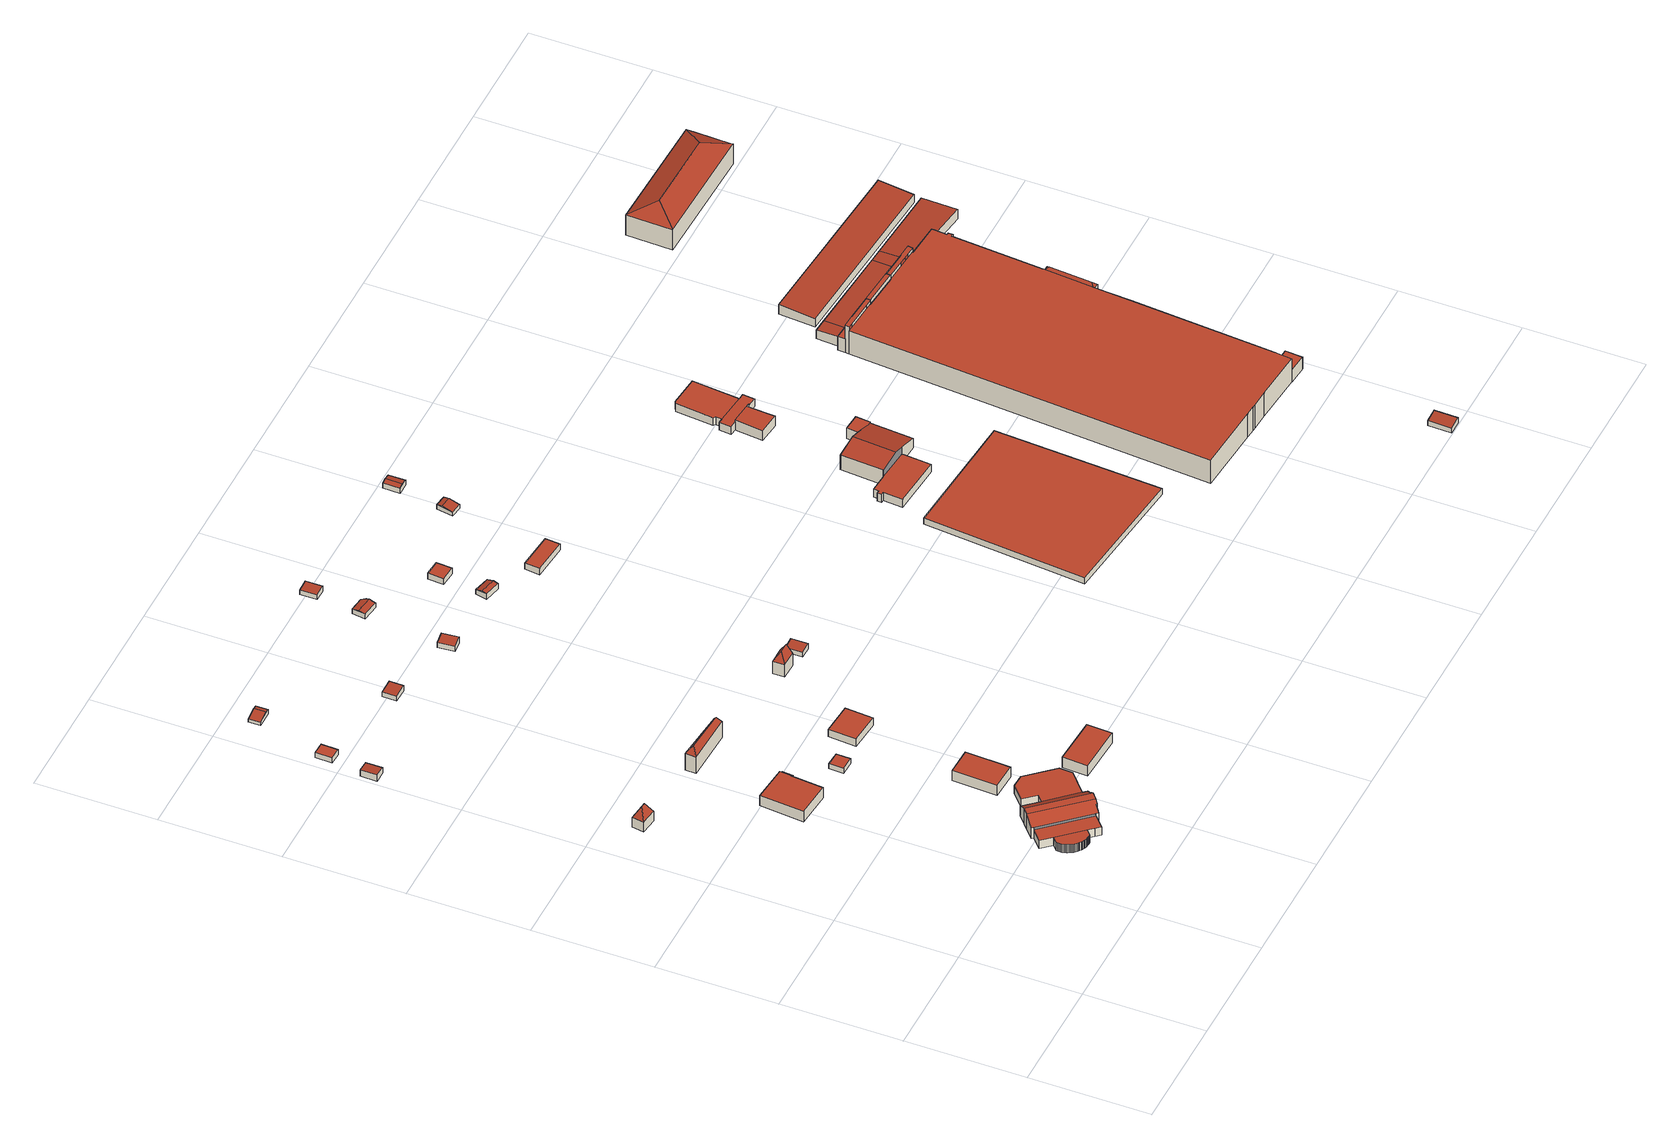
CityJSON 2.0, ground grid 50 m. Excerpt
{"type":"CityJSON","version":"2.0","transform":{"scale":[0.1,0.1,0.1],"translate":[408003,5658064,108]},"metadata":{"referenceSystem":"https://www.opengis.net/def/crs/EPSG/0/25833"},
"CityObjects":{
"building1":{"type":"Building","attributes":{"Dachtyp_tdc":"tdcFreeFormRoof","Gemeindeschluessel":14612000,"Dachneigung":61.82,"QualitaetDacherkennung":5,"Geometrietyp2DReferenz":"3000","measuredHeight":9.49,"function":"31001_9998","roofType":"5000"},"geometry":[{"type":"Solid","lod":"2","boundaries":[[[[0,1,2,3]],[[1,4,5,2]],[[4,6,7,5]],[[6,0,3,7]],[[8,6,4]],[[9,8,4,1]],[[9,1,0]],[[8,9,0,6]],[[3,2,5,7]]]],"semantics":{"surfaces":[{"type":"WallSurface"},{"type":"RoofSurface"},{"type":"GroundSurface"}],"values":[[0,0,0,0,1,1,1,1,2]]}}]},
"building2":{"type":"Building","attributes":{"Dachtyp_tdc":"tdcPolyFlatRoof","Gemeindeschluessel":14612000,"Dachneigung":5.31,"QualitaetDacherkennung":68,"Geometrietyp2DReferenz":"3000","measuredHeight":3.08,"function":"31001_9998","roofType":"2100"},"geometry":[{"type":"Solid","lod":"2","boundaries":[[[[10,11,12,13]],[[11,14,15,12]],[[14,16,17,15]],[[16,10,13,17]],[[16,14,11,10]],[[13,12,15,17]]]],"semantics":{"surfaces":[{"type":"WallSurface"},{"type":"RoofSurface"},{"type":"GroundSurface"}],"values":[[0,0,0,0,1,2]]}}]},
"building3":{"type":"Building","attributes":{"Gemeindeschluessel":14612000,"Geometrietyp2DReferenz":"3000","function":"31001_2000","roofType":"9999"},"children":["building3-1","building3-2"]},
"building3-1":{"type":"BuildingPart","attributes":{"Dachtyp_tdc":"tdcPolyFlatRoof","Dachneigung":2.61,"QualitaetDacherkennung":76,"Geometrietyp2DReferenz":"3000","measuredHeight":3.32,"roofType":"2100"},"parents":["building3"],"geometry":[{"type":"MultiSurface","lod":"2","boundaries":[[[18,19,20,21]],[[19,22,23,20]],[[22,24,25,23]],[[24,22,19,18]],[[21,20,23,25]]],"semantics":{"surfaces":[{"type":"WallSurface"},{"type":"RoofSurface"},{"type":"GroundSurface"}],"values":[0,0,0,1,2]}}]},
"building3-2":{"type":"BuildingPart","attributes":{"Dachtyp_tdc":"tdcPolyFlatRoof","Dachneigung":0,"QualitaetDacherkennung":94,"Geometrietyp2DReferenz":"3000","measuredHeight":5.05,"roofType":"1000"},"parents":["building3"],"geometry":[{"type":"MultiSurface","lod":"2","boundaries":[[[26,27,28,29]],[[27,30,18,21,28]],[[31,32,33,25,24]],[[32,26,29,33]],[[32,31,30,27,26]],[[29,28,21,25,33]]],"semantics":{"surfaces":[{"type":"WallSurface"},{"type":"RoofSurface"},{"type":"GroundSurface"}],"values":[0,0,0,0,1,2]}}]},
"building4":{"type":"Building","attributes":{"Gemeindeschluessel":14612000,"Geometrietyp2DReferenz":"3000","function":"31001_2000","roofType":"9999"},"children":["building4-1","building4-2","building4-3","building4-4"]},
"building4-1":{"type":"BuildingPart","attributes":{"Dachtyp_tdc":"tdcPolyFlatRoof","Dachneigung":0,"QualitaetDacherkennung":72,"Geometrietyp2DReferenz":"3000","measuredHeight":4.04,"roofType":"1000"},"parents":["building4"],"geometry":[{"type":"MultiSurface","lod":"2","boundaries":[[[34,35,36,37]],[[35,38,39,36]],[[38,40,41,39]],[[40,42,43,41]],[[42,44,45,43]],[[44,46,47,45]],[[46,48,49,47]],[[48,50,51,49]],[[50,52,53,51]],[[52,54,55,53]],[[54,56,57,55]],[[56,58,59,57]],[[58,60,61,59]],[[60,62,63,61]],[[62,64,65,63]],[[64,66,67,65]],[[66,68,69,67]],[[68,70,71,69]],[[70,72,73,71]],[[72,74,75,73]],[[74,76,77,75]],[[76,78,79,77]],[[78,80,81,79]],[[80,82,83,81]],[[82,84,85,83]],[[84,86,87,85]],[[86,88,89,87]],[[86,84,82,80,78,76,74,72,70,68,66,64,62,60,58,56,54,52,50,48,46,44,42,40,38,35,34,35,88]],[[89,36,37,36,39,41,43,45,47,49,51,53,55,57,59,61,63,65,67,69,71,73,75,77,79,81,83,85,87]]],"semantics":{"surfaces":[{"type":"WallSurface"},{"type":"RoofSurface"},{"type":"GroundSurface"}],"values":[0,0,0,0,0,0,0,0,0,0,0,0,0,0,0,0,0,0,0,0,0,0,0,0,0,0,0,1,2]}}]},
"building4-2":{"type":"BuildingPart","attributes":{"Dachtyp_tdc":"tdcPolyFlatRoof","Dachneigung":0,"QualitaetDacherkennung":85,"Geometrietyp2DReferenz":"3000","measuredHeight":4.11,"roofType":"1000"},"parents":["building4"],"geometry":[{"type":"MultiSurface","lod":"2","boundaries":[[[90,91,92,93]],[[91,94,95,92]],[[94,96,97,95]],[[96,98,99,97]],[[98,100,101,99]],[[100,102,103,101]],[[102,104,105,103]],[[104,102,100,98,96,94,91,90]],[[93,92,95,97,99,101,103,105]]],"semantics":{"surfaces":[{"type":"WallSurface"},{"type":"RoofSurface"},{"type":"GroundSurface"}],"values":[0,0,0,0,0,0,0,1,2]}}]},
"building4-3":{"type":"BuildingPart","attributes":{"Dachtyp_tdc":"tdcCutGableRoof","Dachneigung":27.42,"QualitaetDacherkennung":53,"Geometrietyp2DReferenz":"3000","measuredHeight":7.72,"roofType":"9999"},"parents":["building4"],"geometry":[{"type":"MultiSurface","lod":"2","boundaries":[[[106,107,108,109]],[[107,110,111,108]],[[110,112,113,111]],[[112,114,113]],[[115,116,117,118,119]],[[116,120,121,117]],[[120,122,123,121]],[[122,124,125,123]],[[124,126,127,125]],[[126,128,90,93,127]],[[129,130,131,105,104]],[[130,132,133,131]],[[132,134,135,133]],[[134,136,137,135]],[[136,138,139,137]],[[138,106,109,139]],[[120,116,115,112,110,107,106,138]],[[136,134,132,130,129,128,126,124,122]],[[138,136,122,120]],[[109,108,111,113,118,117,121,123,125,127,93,105,131,133,135,137,139]]],"semantics":{"surfaces":[{"type":"WallSurface"},{"type":"RoofSurface"},{"type":"GroundSurface"}],"values":[0,0,0,0,0,0,0,0,0,0,0,0,0,0,0,0,1,1,1,2]}}]},
"building4-4":{"type":"BuildingPart","attributes":{"Dachtyp_tdc":"tdcPolyFlatRoof","Dachneigung":0,"QualitaetDacherkennung":79,"Geometrietyp2DReferenz":"3000","measuredHeight":4.04,"roofType":"1000"},"parents":["building4"],"geometry":[{"type":"MultiSurface","lod":"2","boundaries":[[[88,140,141,89]],[[140,142,143,141]],[[142,119,118,143]],[[114,144,145,113]],[[144,34,37,145]],[[144,114,119,142,140,88,35,34]],[[36,89,141,143,118,113,145,37]]],"semantics":{"surfaces":[{"type":"WallSurface"},{"type":"RoofSurface"},{"type":"GroundSurface"}],"values":[0,0,0,0,0,1,2]}}]},
"building5":{"type":"Building","attributes":{"Dachtyp_tdc":"tdcPolyFlatRoof","Gemeindeschluessel":14612000,"Dachneigung":0,"QualitaetDacherkennung":92,"Geometrietyp2DReferenz":"3000","measuredHeight":2.64,"function":"31001_9998","roofType":"1000"},"geometry":[{"type":"Solid","lod":"2","boundaries":[[[[146,147,148,149]],[[147,150,151,148]],[[150,152,153,151]],[[152,146,149,153]],[[152,150,147,146]],[[149,148,151,153]]]],"semantics":{"surfaces":[{"type":"WallSurface"},{"type":"RoofSurface"},{"type":"GroundSurface"}],"values":[[0,0,0,0,1,2]]}}]},
"building6":{"type":"Building","attributes":{"Gemeindeschluessel":14612000,"Dachneigung":90,"Dachorientierung":0,"MittlereTraufHoehe":117.33,"QualitaetDacherkennung":90,"ObjektHoehe":5.02,"BodenHoehe":112.31,"Geometrietyp2DReferenz":"3000","AbsoluteHoehe":117.33,"Dachflaeche":208.95,"measuredHeight":5.02,"function":"31001_9998","roofType":"1000","storeysAboveGround":2},"geometry":[{"type":"MultiSurface","lod":"2","boundaries":[[[154,155,156,157]],[[155,158,159,156]],[[158,160,161,159]],[[160,154,157,161]],[[160,158,155,154]],[[157,156,159,161]]],"semantics":{"surfaces":[{"type":"WallSurface"},{"type":"RoofSurface"},{"type":"GroundSurface"}],"values":[0,0,0,0,1,2]}}]},
"building7":{"type":"Building","attributes":{"Dachtyp_tdc":"tdcPolyFlatRoof","Gemeindeschluessel":14612000,"Dachneigung":0,"QualitaetDacherkennung":86,"Geometrietyp2DReferenz":"3000","measuredHeight":2.36,"function":"31001_2000","roofType":"1000"},"geometry":[{"type":"Solid","lod":"2","boundaries":[[[[162,163,164,165]],[[163,166,167,164]],[[166,168,169,167]],[[168,162,165,169]],[[168,166,163,162]],[[165,164,167,169]]]],"semantics":{"surfaces":[{"type":"WallSurface"},{"type":"RoofSurface"},{"type":"GroundSurface"}],"values":[[0,0,0,0,1,2]]}}]},
"building8":{"type":"Building","attributes":{"Dachtyp_tdc":"tdcGableRoof","Gemeindeschluessel":14612000,"Dachneigung":12.3,"QualitaetDacherkennung":82,"Geometrietyp2DReferenz":"3000","measuredHeight":2.54,"function":"31001_9998","roofType":"3100"},"geometry":[{"type":"Solid","lod":"2","boundaries":[[[[170,171,172,173]],[[171,174,175,172]],[[174,176,177,175]],[[176,170,173,177]],[[174,171,178]],[[170,176,179]],[[171,170,179,178]],[[176,174,178,179]],[[173,172,175,177]]]],"semantics":{"surfaces":[{"type":"WallSurface"},{"type":"RoofSurface"},{"type":"GroundSurface"}],"values":[[0,0,0,0,0,0,1,1,2]]}}]},
"building9":{"type":"Building","attributes":{"Dachtyp_tdc":"tdcFreeFormRoof","Gemeindeschluessel":14612000,"Dachneigung":54.32,"QualitaetDacherkennung":7,"Geometrietyp2DReferenz":"3000","measuredHeight":10.99,"function":"31001_9998","roofType":"5000"},"geometry":[{"type":"Solid","lod":"2","boundaries":[[[[180,181,182,183]],[[181,184,185,182]],[[184,186,187,185]],[[186,180,183,187]],[[188,186,184]],[[189,188,184,181]],[[189,181,180]],[[188,189,180,186]],[[183,182,185,187]]]],"semantics":{"surfaces":[{"type":"WallSurface"},{"type":"RoofSurface"},{"type":"GroundSurface"}],"values":[[0,0,0,0,1,1,1,1,2]]}}]},
"building10":{"type":"Building","attributes":{"Gemeindeschluessel":14612000,"Dachneigung":90,"Dachorientierung":0,"MittlereTraufHoehe":117.33,"QualitaetDacherkennung":94,"ObjektHoehe":5.13,"BodenHoehe":112.2,"Geometrietyp2DReferenz":"3000","AbsoluteHoehe":117.33,"Dachflaeche":211.01,"measuredHeight":5.13,"function":"31001_9998","roofType":"1000","storeysAboveGround":2},"geometry":[{"type":"MultiSurface","lod":"2","boundaries":[[[190,191,192,193]],[[191,194,195,192]],[[194,196,197,195]],[[196,190,193,197]],[[196,194,191,190]],[[193,192,195,197]]],"semantics":{"surfaces":[{"type":"WallSurface"},{"type":"RoofSurface"},{"type":"GroundSurface"}],"values":[0,0,0,0,1,2]}}]},
"building11":{"type":"Building","attributes":{"Dachtyp_tdc":"tdcPolyFlatRoof","Gemeindeschluessel":14612000,"Dachneigung":3.68,"QualitaetDacherkennung":88,"Geometrietyp2DReferenz":"3000","measuredHeight":2.68,"function":"31001_9998","roofType":"2100"},"geometry":[{"type":"Solid","lod":"2","boundaries":[[[[198,199,200,201]],[[199,202,203,200]],[[202,204,205,203]],[[204,198,201,205]],[[204,202,199,198]],[[201,200,203,205]]]],"semantics":{"surfaces":[{"type":"WallSurface"},{"type":"RoofSurface"},{"type":"GroundSurface"}],"values":[[0,0,0,0,1,2]]}}]},
"building12":{"type":"Building","attributes":{"Dachtyp_tdc":"tdcPolyFlatRoof","Gemeindeschluessel":14612000,"Dachneigung":0,"QualitaetDacherkennung":88,"Geometrietyp2DReferenz":"3000","measuredHeight":3.71,"function":"31001_2000","roofType":"1000"},"geometry":[{"type":"Solid","lod":"2","boundaries":[[[[206,207,208,209]],[[207,210,211,208]],[[210,212,213,211]],[[212,206,209,213]],[[212,210,207,206]],[[209,208,211,213]]]],"semantics":{"surfaces":[{"type":"WallSurface"},{"type":"RoofSurface"},{"type":"GroundSurface"}],"values":[[0,0,0,0,1,2]]}}]},
"building13":{"type":"Building","attributes":{"Dachtyp_tdc":"tdcPolyFlatRoof","Gemeindeschluessel":14612000,"Dachneigung":6.64,"QualitaetDacherkennung":81,"Geometrietyp2DReferenz":"3000","measuredHeight":3.1,"function":"31001_9998","roofType":"2100"},"geometry":[{"type":"Solid","lod":"2","boundaries":[[[[214,215,216,217]],[[215,218,219,216]],[[218,220,221,219]],[[220,214,217,221]],[[220,218,215,214]],[[217,216,219,221]]]],"semantics":{"surfaces":[{"type":"WallSurface"},{"type":"RoofSurface"},{"type":"GroundSurface"}],"values":[[0,0,0,0,1,2]]}}]},
"building14":{"type":"Building","attributes":{"Dachtyp_tdc":"tdcFreeFormRoof","Gemeindeschluessel":14612000,"Dachneigung":54.92,"QualitaetDacherkennung":6,"Geometrietyp2DReferenz":"3000","measuredHeight":9.44,"function":"31001_9998","roofType":"5000"},"geometry":[{"type":"Solid","lod":"2","boundaries":[[[[222,223,224,225]],[[223,226,227,224]],[[226,228,229,227]],[[228,222,225,229]],[[230,231,228,226]],[[230,226,223]],[[231,230,223,222]],[[231,222,228]],[[225,224,227,229]]]],"semantics":{"surfaces":[{"type":"WallSurface"},{"type":"RoofSurface"},{"type":"GroundSurface"}],"values":[[0,0,0,0,1,1,1,0,2]]}}]},
"building15":{"type":"Building","attributes":{"Dachtyp_tdc":"tdcPolyFlatRoof","Gemeindeschluessel":14612000,"Dachneigung":5.52,"QualitaetDacherkennung":95,"Geometrietyp2DReferenz":"3000","measuredHeight":2.71,"function":"31001_9998","roofType":"2100"},"geometry":[{"type":"Solid","lod":"2","boundaries":[[[[232,233,234,235]],[[233,236,237,234]],[[236,238,239,237]],[[238,232,235,239]],[[238,236,233,232]],[[235,234,237,239]]]],"semantics":{"surfaces":[{"type":"WallSurface"},{"type":"RoofSurface"},{"type":"GroundSurface"}],"values":[[0,0,0,0,1,2]]}}]},
"building16":{"type":"Building","attributes":{"Dachtyp_tdc":"tdcFreeFormRoof","Gemeindeschluessel":14612000,"Dachneigung":12.74,"QualitaetDacherkennung":84,"Geometrietyp2DReferenz":"3000","measuredHeight":2.89,"function":"31001_9998","roofType":"5000"},"geometry":[{"type":"Solid","lod":"2","boundaries":[[[[240,241,242,243]],[[241,244,245,242]],[[244,246,247,245]],[[246,248,249,247]],[[248,240,243,249]],[[250,246,244,241,251]],[[248,250,251,240]],[[248,246,250]],[[241,240,251]],[[243,242,245,247,249]]]],"semantics":{"surfaces":[{"type":"WallSurface"},{"type":"RoofSurface"},{"type":"GroundSurface"}],"values":[[0,0,0,0,0,1,1,0,0,2]]}}]},
"building17":{"type":"Building","attributes":{"Dachtyp_tdc":"tdcPolyFlatRoof","Gemeindeschluessel":14612000,"Dachneigung":2.84,"QualitaetDacherkennung":99,"Geometrietyp2DReferenz":"3000","measuredHeight":2.55,"function":"31001_9998","roofType":"2100"},"geometry":[{"type":"Solid","lod":"2","boundaries":[[[[252,253,254,255]],[[253,256,257,254]],[[256,258,259,257]],[[258,252,255,259]],[[258,256,253,252]],[[255,254,257,259]]]],"semantics":{"surfaces":[{"type":"WallSurface"},{"type":"RoofSurface"},{"type":"GroundSurface"}],"values":[[0,0,0,0,1,2]]}}]},
"building18":{"type":"Building","attributes":{"Dachtyp_tdc":"tdcGableRoof","Gemeindeschluessel":14612000,"Dachneigung":17.12,"QualitaetDacherkennung":58,"Geometrietyp2DReferenz":"3000","measuredHeight":2.98,"function":"31001_9998","roofType":"3100"},"geometry":[{"type":"Solid","lod":"2","boundaries":[[[[260,261,262,263]],[[261,264,265,262]],[[264,266,267,265]],[[266,260,263,267]],[[264,261,268]],[[260,266,269]],[[261,260,269,268]],[[266,264,268,269]],[[263,262,265,267]]]],"semantics":{"surfaces":[{"type":"WallSurface"},{"type":"RoofSurface"},{"type":"GroundSurface"}],"values":[[0,0,0,0,0,0,1,1,2]]}}]},
"building19":{"type":"Building","attributes":{"Dachtyp_tdc":"tdcPolyFlatRoof","Gemeindeschluessel":14612000,"Dachneigung":0,"QualitaetDacherkennung":93,"Geometrietyp2DReferenz":"3000","measuredHeight":2.77,"function":"31001_9998","roofType":"1000"},"geometry":[{"type":"Solid","lod":"2","boundaries":[[[[270,271,272,273]],[[271,274,275,272]],[[274,276,277,275]],[[276,270,273,277]],[[276,274,271,270]],[[273,272,275,277]]]],"semantics":{"surfaces":[{"type":"WallSurface"},{"type":"RoofSurface"},{"type":"GroundSurface"}],"values":[[0,0,0,0,1,2]]}}]},
"building20":{"type":"Building","attributes":{"Dachtyp_tdc":"tdcPolyFlatRoof","Gemeindeschluessel":14612000,"Dachneigung":0,"QualitaetDacherkennung":73,"Geometrietyp2DReferenz":"3000","measuredHeight":2.96,"function":"31001_9998","roofType":"1000"},"geometry":[{"type":"Solid","lod":"2","boundaries":[[[[278,279,280,281]],[[279,282,283,280]],[[282,284,285,283]],[[284,278,281,285]],[[284,282,279,278]],[[281,280,283,285]]]],"semantics":{"surfaces":[{"type":"WallSurface"},{"type":"RoofSurface"},{"type":"GroundSurface"}],"values":[[0,0,0,0,1,2]]}}]},
"building21":{"type":"Building","attributes":{"Dachtyp_tdc":"tdcGableRoof","Gemeindeschluessel":14612000,"Dachneigung":10.51,"QualitaetDacherkennung":84,"Geometrietyp2DReferenz":"3000","measuredHeight":2.62,"function":"31001_9998","roofType":"3100"},"geometry":[{"type":"Solid","lod":"2","boundaries":[[[[286,287,288,289]],[[287,290,291,288]],[[290,292,293,291]],[[292,286,289,293]],[[290,287,294]],[[286,292,295]],[[287,286,295,294]],[[292,290,294,295]],[[289,288,291,293]]]],"semantics":{"surfaces":[{"type":"WallSurface"},{"type":"RoofSurface"},{"type":"GroundSurface"}],"values":[[0,0,0,0,0,0,1,1,2]]}}]},
"building22":{"type":"Building","attributes":{"Dachtyp_tdc":"tdcGableRoof","Gemeindeschluessel":14612000,"Dachneigung":12.26,"QualitaetDacherkennung":68,"Geometrietyp2DReferenz":"3000","measuredHeight":3,"function":"31001_9998","roofType":"3100"},"geometry":[{"type":"Solid","lod":"2","boundaries":[[[[296,297,298,299]],[[297,300,301,298]],[[300,302,303,301]],[[302,296,299,303]],[[300,297,304]],[[296,302,305]],[[297,296,305,304]],[[302,300,304,305]],[[299,298,301,303]]]],"semantics":{"surfaces":[{"type":"WallSurface"},{"type":"RoofSurface"},{"type":"GroundSurface"}],"values":[[0,0,0,0,0,0,1,1,2]]}}]},
"building23":{"type":"Building","attributes":{"Dachtyp_tdc":"tdcPolyFlatRoof","Gemeindeschluessel":14612000,"Dachneigung":0,"QualitaetDacherkennung":12,"Geometrietyp2DReferenz":"3000","measuredHeight":3,"function":"31001_2000","roofType":"1000"},"geometry":[{"type":"Solid","lod":"2","boundaries":[[[[306,307,308,309]],[[307,310,311,308]],[[310,312,313,311]],[[312,306,309,313]],[[312,310,307,306]],[[309,308,311,313]]]],"semantics":{"surfaces":[{"type":"WallSurface"},{"type":"RoofSurface"},{"type":"GroundSurface"}],"values":[[0,0,0,0,1,2]]}}]},
"building24":{"type":"Building","attributes":{"Gemeindeschluessel":14612000,"Geometrietyp2DReferenz":"3000","function":"31001_2000","roofType":"9999"},"children":["building24-1","building24-2","building24-3"]},
"building24-1":{"type":"BuildingPart","attributes":{"Dachtyp_tdc":"tdcPolyFlatRoof","Dachneigung":0,"QualitaetDacherkennung":83,"Geometrietyp2DReferenz":"3000","measuredHeight":5.28,"roofType":"1000"},"parents":["building24"],"geometry":[{"type":"MultiSurface","lod":"2","boundaries":[[[314,315,316,317,318]],[[319,320,321,322]],[[320,314,318,321]],[[320,319,323,315,314]],[[318,317,322,321]]],"semantics":{"surfaces":[{"type":"WallSurface"},{"type":"RoofSurface"},{"type":"GroundSurface"}],"values":[0,0,0,1,2]}}]},
"building24-2":{"type":"BuildingPart","attributes":{"Dachtyp_tdc":"tdcGableRoof","Dachneigung":17.33,"QualitaetDacherkennung":24,"Geometrietyp2DReferenz":"3000","measuredHeight":8.98,"roofType":"3100"},"parents":["building24"],"geometry":[{"type":"MultiSurface","lod":"2","boundaries":[[[324,325,326,327]],[[325,328,319,322,326]],[[316,329,330,317]],[[329,331,332,330]],[[331,333,334,335,332]],[[336,337,338,339,340]],[[337,324,327,338]],[[341,333,331,329,316,323,328,325]],[[325,324,337,336,341]],[[327,326,322,317,330,332,335,342,339,338]]],"semantics":{"surfaces":[{"type":"WallSurface"},{"type":"RoofSurface"},{"type":"GroundSurface"}],"values":[0,0,0,0,0,0,0,1,1,2]}}]},
"building24-3":{"type":"BuildingPart","attributes":{"Dachtyp_tdc":"tdcPolyFlatRoof","Dachneigung":0,"QualitaetDacherkennung":88,"Geometrietyp2DReferenz":"3000","measuredHeight":3.82,"roofType":"1000"},"parents":["building24"],"geometry":[{"type":"MultiSurface","lod":"2","boundaries":[[[343,344,345,346]],[[344,347,348,345]],[[347,349,350,348]],[[349,351,352,350]],[[351,353,354,352]],[[353,355,338,354]],[[355,340,339,338]],[[334,356,332,335]],[[356,357,358,332]],[[357,343,346,358]],[[357,356,334,359,340,355,353,351,349,347,344,343]],[[346,345,348,350,352,354,338,339,342,335,332,358]]],"semantics":{"surfaces":[{"type":"WallSurface"},{"type":"RoofSurface"},{"type":"GroundSurface"}],"values":[0,0,0,0,0,0,0,0,0,0,1,2]}}]},
"building25":{"type":"Building","attributes":{"Gemeindeschluessel":14612000,"Geometrietyp2DReferenz":"3000","function":"31001_2000","roofType":"9999"},"children":["building25-1","building25-2","building25-3"]},
"building25-1":{"type":"BuildingPart","attributes":{"Dachtyp_tdc":"tdcPolyFlatRoof","Dachneigung":0,"QualitaetDacherkennung":77,"Geometrietyp2DReferenz":"3000","measuredHeight":3.87,"roofType":"1000"},"parents":["building25"],"geometry":[{"type":"MultiSurface","lod":"2","boundaries":[[[360,361,362,363,364]],[[361,365,366,362]],[[365,367,368,366]],[[367,369,370,368]],[[369,371,372,370]],[[371,373,374,372]],[[373,375,376,377,374]],[[375,373,371,369,367,365,361,360]],[[363,362,366,368,370,372,374,377]]],"semantics":{"surfaces":[{"type":"WallSurface"},{"type":"RoofSurface"},{"type":"GroundSurface"}],"values":[0,0,0,0,0,0,0,1,2]}}]},
"building25-2":{"type":"BuildingPart","attributes":{"Dachtyp_tdc":"tdcPolyFlatRoof","Dachneigung":0,"QualitaetDacherkennung":68,"Geometrietyp2DReferenz":"3000","measuredHeight":3.85,"roofType":"1000"},"parents":["building25"],"geometry":[{"type":"MultiSurface","lod":"2","boundaries":[[[378,379,380,381]],[[379,382,383,380]],[[382,364,363,383]],[[376,384,385,377]],[[384,386,387,385]],[[386,388,389,387]],[[388,390,391,389]],[[388,386,384,376,364,382,379,378,390]],[[381,380,383,363,377,385,387,389,391]]],"semantics":{"surfaces":[{"type":"WallSurface"},{"type":"RoofSurface"},{"type":"GroundSurface"}],"values":[0,0,0,0,0,0,0,1,2]}}]},
"building25-3":{"type":"BuildingPart","attributes":{"Dachtyp_tdc":"tdcPolyFlatRoof","Dachneigung":0,"QualitaetDacherkennung":86,"Geometrietyp2DReferenz":"3000","measuredHeight":4.79,"roofType":"1000"},"parents":["building25"],"geometry":[{"type":"MultiSurface","lod":"2","boundaries":[[[392,393,394,391]],[[393,395,396,394]],[[395,397,398,396]],[[397,399,381,398]],[[399,378,381]],[[392,391,390]],[[399,397,395,393,392]],[[394,396,398,381,391]]],"semantics":{"surfaces":[{"type":"WallSurface"},{"type":"RoofSurface"},{"type":"GroundSurface"}],"values":[0,0,0,0,0,0,1,2]}}]},
"building26":{"type":"Building","attributes":{"Dachtyp_tdc":"tdcPolyFlatRoof","Gemeindeschluessel":14612000,"Dachneigung":3.49,"QualitaetDacherkennung":77,"Geometrietyp2DReferenz":"3000","measuredHeight":2.67,"function":"31001_9998","roofType":"2100"},"geometry":[{"type":"Solid","lod":"2","boundaries":[[[[400,401,402,403]],[[401,404,405,402]],[[404,406,407,405]],[[406,400,403,407]],[[406,404,401,400]],[[403,402,405,407]]]],"semantics":{"surfaces":[{"type":"WallSurface"},{"type":"RoofSurface"},{"type":"GroundSurface"}],"values":[[0,0,0,0,1,2]]}}]},
"building27":{"type":"Building","attributes":{"Gemeindeschluessel":14612000,"Geometrietyp2DReferenz":"3000","function":"31001_2000","roofType":"9999"},"children":["building27-1","building27-2","building27-3","building27-4","building27-5","building27-6","building27-7"]},
"building27-1":{"type":"BuildingPart","attributes":{"Dachtyp_tdc":"tdcPolyFlatRoof","Dachneigung":0,"QualitaetDacherkennung":78,"Geometrietyp2DReferenz":"3000","measuredHeight":11.43,"roofType":"1000"},"parents":["building27"],"geometry":[{"type":"MultiSurface","lod":"2","boundaries":[[[408,409,410,411,412]],[[409,413,414,410]],[[413,415,416,414]],[[415,417,418,416]],[[417,419,420,418]],[[419,421,422,420]],[[423,424,425,426]],[[427,428,429,430]],[[428,431,432,429]],[[431,433,434,432]],[[433,435,436,434]],[[435,437,438,436]],[[437,439,440,438]],[[439,441,442,440]],[[441,443,444,442]],[[443,445,444]],[[446,447,448]],[[446,449,450,447]],[[449,451,452,453,450]],[[454,451,449,446,443,441,439,437,435,433,431,428,427,424,423,421,419,417,415,413,409,408]],[[411,410,414,416,418,420,422,426,425,430,429,432,434,436,438,440,442,444,447,450,453,455]]],"semantics":{"surfaces":[{"type":"WallSurface"},{"type":"RoofSurface"},{"type":"GroundSurface"}],"values":[0,0,0,0,0,0,0,0,0,0,0,0,0,0,0,0,0,0,0,1,2]}}]},
"building27-2":{"type":"BuildingPart","attributes":{"Dachtyp_tdc":"tdcFreeFormRoof","Dachneigung":45.47,"QualitaetDacherkennung":10,"Geometrietyp2DReferenz":"3000","measuredHeight":11.87,"roofType":"5000"},"parents":["building27"],"geometry":[{"type":"MultiSurface","lod":"2","boundaries":[[[445,456,457,444]],[[456,458,459,457]],[[458,448,447,459]],[[460,448,458]],[[461,460,458,456]],[[461,456,445]],[[460,461,445,448]],[[444,457,459,447]]],"semantics":{"surfaces":[{"type":"WallSurface"},{"type":"RoofSurface"},{"type":"GroundSurface"}],"values":[0,0,0,1,1,1,1,2]}}]},
"building27-3":{"type":"BuildingPart","attributes":{"Dachtyp_tdc":"tdcPolyFlatRoof","Dachneigung":0,"QualitaetDacherkennung":80,"Geometrietyp2DReferenz":"3000","measuredHeight":5.86,"roofType":"1000"},"parents":["building27"],"geometry":[{"type":"MultiSurface","lod":"2","boundaries":[[[452,462,463,453]],[[462,464,465,463]],[[464,466,467,465]],[[466,468,469,467]],[[468,470,471,469]],[[470,412,411,471]],[[472,412,470,468,466,464,462,452]],[[453,463,465,467,469,471,411,455]]],"semantics":{"surfaces":[{"type":"WallSurface"},{"type":"RoofSurface"},{"type":"GroundSurface"}],"values":[0,0,0,0,0,0,1,2]}}]},
"building27-4":{"type":"BuildingPart","attributes":{"Dachtyp_tdc":"tdcPolyFlatRoof","Dachneigung":0,"QualitaetDacherkennung":66,"Geometrietyp2DReferenz":"3000","measuredHeight":6.66,"roofType":"1000"},"parents":["building27"],"geometry":[{"type":"MultiSurface","lod":"2","boundaries":[[[473,474,475,476]],[[474,477,478,475]],[[477,479,480,478]],[[479,477,474,473]],[[476,475,478,480]]],"semantics":{"surfaces":[{"type":"WallSurface"},{"type":"RoofSurface"},{"type":"GroundSurface"}],"values":[0,0,0,1,2]}}]},
"building27-5":{"type":"BuildingPart","attributes":{"Dachtyp_tdc":"tdcPolyFlatRoof","Dachneigung":2.87,"QualitaetDacherkennung":81,"Geometrietyp2DReferenz":"3000","measuredHeight":6.77,"roofType":"2100"},"parents":["building27"],"geometry":[{"type":"MultiSurface","lod":"2","boundaries":[[[481,482,483,484]],[[482,485,486,483]],[[485,487,488,486]],[[487,485,482,481]],[[484,483,486,488]]],"semantics":{"surfaces":[{"type":"WallSurface"},{"type":"RoofSurface"},{"type":"GroundSurface"}],"values":[0,0,0,1,2]}}]},
"building27-6":{"type":"BuildingPart","attributes":{"Dachtyp_tdc":"tdcPolyFlatRoof","Dachneigung":0,"QualitaetDacherkennung":44,"Geometrietyp2DReferenz":"3000","measuredHeight":13.5,"roofType":"1000"},"parents":["building27"],"geometry":[{"type":"MultiSurface","lod":"2","boundaries":[[[489,490,473,476,422,421]],[[491,492,493,480,479]],[[492,494,423,426,493]],[[492,491,490,489,494]],[[426,422,476,480,493]]],"semantics":{"surfaces":[{"type":"WallSurface"},{"type":"RoofSurface"},{"type":"GroundSurface"}],"values":[0,0,0,1,2]}}]},
"building27-7":{"type":"BuildingPart","attributes":{"Dachtyp_tdc":"tdcPolyFlatRoof","Dachneigung":0,"QualitaetDacherkennung":69,"Geometrietyp2DReferenz":"3000","measuredHeight":13.5,"roofType":"1000"},"parents":["building27"],"geometry":[{"type":"MultiSurface","lod":"2","boundaries":[[[495,496,497,425,424]],[[496,498,481,484,497]],[[499,500,427,430,488,487]],[[500,499,498,496,495]],[[425,497,484,488,430]]],"semantics":{"surfaces":[{"type":"WallSurface"},{"type":"RoofSurface"},{"type":"GroundSurface"}],"values":[0,0,0,1,2]}}]},
"building28":{"type":"Building","attributes":{"Gemeindeschluessel":14612000,"Geometrietyp2DReferenz":"3000","function":"31001_2000","roofType":"9999"},"children":["building28-1","building28-2","building28-3","building28-4","building28-5"]},
"building28-1":{"type":"BuildingPart","attributes":{"Dachtyp_tdc":"tdcPolyFlatRoof","Dachneigung":2.97,"QualitaetDacherkennung":93,"Geometrietyp2DReferenz":"3000","measuredHeight":4.53,"roofType":"2100"},"parents":["building28"],"geometry":[{"type":"MultiSurface","lod":"2","boundaries":[[[482,501,502,485]],[[503,504,505,506]],[[503,482,485,504]],[[505,502,501,506]]],"semantics":{"surfaces":[{"type":"WallSurface"},{"type":"RoofSurface"},{"type":"GroundSurface"}],"values":[0,0,1,2]}}]},
"building28-2":{"type":"BuildingPart","attributes":{"Dachtyp_tdc":"tdcPolyFlatRoof","Dachneigung":2.96,"QualitaetDacherkennung":91,"Geometrietyp2DReferenz":"3000","measuredHeight":4.68,"roofType":"2100"},"parents":["building28"],"geometry":[{"type":"MultiSurface","lod":"2","boundaries":[[[482,481,507,501]],[[481,508,509,507]],[[510,511,512,513]],[[511,514,515,512]],[[514,516,517,515]],[[518,503,506,519]],[[518,516,514,511,510,508,481,482,503]],[[506,501,507,509,513,512,515,517,519]]],"semantics":{"surfaces":[{"type":"WallSurface"},{"type":"RoofSurface"},{"type":"GroundSurface"}],"values":[0,0,0,0,0,0,1,2]}}]},
"building28-3":{"type":"BuildingPart","attributes":{"Dachtyp_tdc":"tdcPolyFlatRoof","Dachneigung":2.93,"QualitaetDacherkennung":93,"Geometrietyp2DReferenz":"3000","measuredHeight":4.83,"roofType":"2100"},"parents":["building28"],"geometry":[{"type":"MultiSurface","lod":"2","boundaries":[[[520,521,522,523]],[[521,524,525,522]],[[524,485,502,525]],[[504,526,527,505]],[[526,520,523,527]],[[526,504,485,524,521,520]],[[523,522,525,502,505,527]]],"semantics":{"surfaces":[{"type":"WallSurface"},{"type":"RoofSurface"},{"type":"GroundSurface"}],"values":[0,0,0,0,0,1,2]}}]},
"building28-4":{"type":"BuildingPart","attributes":{"Dachtyp_tdc":"tdcPolyFlatRoof","Dachneigung":2.75,"QualitaetDacherkennung":96,"Geometrietyp2DReferenz":"3000","measuredHeight":4.49,"roofType":"2100"},"parents":["building28"],"geometry":[{"type":"MultiSurface","lod":"2","boundaries":[[[528,529,530,531]],[[529,518,519,530]],[[516,528,531,517]],[[516,518,529,528]],[[531,530,519,517]]],"semantics":{"surfaces":[{"type":"WallSurface"},{"type":"RoofSurface"},{"type":"GroundSurface"}],"values":[0,0,0,1,2]}}]},
"building28-5":{"type":"BuildingPart","attributes":{"Dachtyp_tdc":"tdcPolyFlatRoof","Dachneigung":0,"QualitaetDacherkennung":66,"Geometrietyp2DReferenz":"3000","measuredHeight":11.42,"roofType":"1000"},"parents":["building28"],"geometry":[{"type":"MultiSurface","lod":"2","boundaries":[[[494,532,510,513,533]],[[496,509,508]],[[496,495,534,509]],[[495,494,533,534]],[[495,496,532,494]],[[533,513,509,534]]],"semantics":{"surfaces":[{"type":"WallSurface"},{"type":"RoofSurface"},{"type":"GroundSurface"}],"values":[0,0,0,0,1,2]}}]},
"building29":{"type":"Building","attributes":{"Dachtyp_tdc":"tdcPolyFlatRoof","Gemeindeschluessel":14612000,"Dachneigung":2.96,"QualitaetDacherkennung":96,"Geometrietyp2DReferenz":"3000","measuredHeight":4.75,"function":"31001_2000","roofType":"2100"},"geometry":[{"type":"Solid","lod":"2","boundaries":[[[[535,536,537,538]],[[536,539,540,537]],[[539,541,542,540]],[[541,535,538,542]],[[541,539,536,535]],[[538,537,540,542]]]],"semantics":{"surfaces":[{"type":"WallSurface"},{"type":"RoofSurface"},{"type":"GroundSurface"}],"values":[[0,0,0,0,1,2]]}}]},
"building30":{"type":"Building","attributes":{"Dachtyp_tdc":"tdcFreeFormRoof","Gemeindeschluessel":14612000,"Dachneigung":22.71,"QualitaetDacherkennung":45,"Geometrietyp2DReferenz":"3000","measuredHeight":13.95,"function":"31001_9998","roofType":"5000"},"geometry":[{"type":"Solid","lod":"2","boundaries":[[[[543,544,545,546]],[[544,547,548,545]],[[547,549,550,548]],[[549,551,552,550]],[[551,553,554,552]],[[553,543,546,554]],[[555,551,549,547,544]],[[543,553,556]],[[555,544,543,556]],[[553,551,555,556]],[[546,545,548,550,552,554]]]],"semantics":{"surfaces":[{"type":"WallSurface"},{"type":"RoofSurface"},{"type":"GroundSurface"}],"values":[[0,0,0,0,0,0,1,1,1,1,2]]}}]}
},
"vertices":[
[225,1871,74],[218,1821,74],[218,1821,26],[225,1871,26],[148,1831,74],[148,1831,26],[155,1881,74],[155,1881,26],[177,1852,121],[196,1850,121],
[6,2910,57],[56,2910,52],[56,2910,26],[6,2910,26],[56,2840,52],[56,2840,26],[6,2840,57],[6,2840,26],
[592,1481,70],[613,1480,69],[613,1480,37],[592,1481,37],[610,1433,69],[610,1433,37],[588,1435,70],[588,1435,37],
[426,1311,87],[442,1494,87],[442,1494,37],[426,1311,37],[592,1481,87],[588,1435,87],[576,1298,87],[576,1298,37],
[778,295,85],[759,316,85],[759,316,45],[778,295,45],[737,296,85],[737,296,45],[731,296,85],[731,296,45],[725,297,85],[725,297,45],[719,298,85],[719,298,45],[713,299,85],[713,299,45],[707,301,85],[707,301,45],[701,303,85],[701,303,45],[695,306,85],[695,306,45],[690,309,85],[690,309,45],[685,313,85],[685,313,45],[680,316,85],[680,316,45],[676,320,85],[676,320,45],[671,325,85],[671,325,45],[667,330,85],[667,330,45],[664,335,85],[664,335,45],[661,340,85],[661,340,45],[658,345,85],[658,345,45],[655,351,85],[655,351,45],[653,357,85],[653,357,45],[652,362,85],[652,362,45],[650,368,85],[650,368,45],[650,375,85],[650,375,45],[649,381,85],[649,381,45],[649,387,85],[649,387,45],[650,393,85],[650,393,45],[671,412,85],[671,412,45],
[827,530,86],[858,558,86],[858,558,45],[827,530,45],[814,607,86],[814,607,45],[873,660,86],[873,660,45],[928,658,86],[928,658,45],[1027,547,86],[1027,547,45],[1024,493,86],[1024,493,45],[934,411,86],[934,411,45],
[876,327,112],[872,331,112],[872,331,45],[876,327,45],[849,310,96],[849,310,45],[843,318,96],[843,318,45],[843,318,85],[680,497,96],[674,505,96],[674,505,45],[680,497,45],[680,497,85],[711,538,122],[711,538,45],[735,560,122],[735,560,45],[771,592,93],[771,592,45],[826,530,93],[826,530,45],[827,530,93],[934,411,93],[946,398,93],[946,398,45],[923,377,112],[923,377,45],[927,373,112],[927,373,45],[915,362,122],[915,362,45],[891,340,122],[891,340,45],
[671,413,85],[671,413,45],[634,454,85],[634,454,45],[796,275,85],[796,275,45],
[83,3032,49],[33,3034,49],[33,3034,23],[83,3032,23],[35,3104,49],[35,3104,23],[85,3102,49],[85,3102,23],
[952,710,93],[839,715,93],[839,715,43],[952,710,43],[848,900,93],[848,900,43],[961,896,93],[961,896,43],
[729,1284,60],[732,1344,60],[732,1344,37],[729,1284,37],[792,1342,60],[792,1342,37],[790,1282,60],[790,1282,37],
[115,3358,37],[115,3408,37],[115,3408,23],[115,3358,23],[185,3408,44],[185,3408,23],[185,3358,44],[185,3358,23],[165,3408,48],[165,3358,48],
[743,1810,105],[739,1777,105],[739,1777,25],[743,1810,25],[520,1784,105],[520,1784,25],[523,1829,105],[523,1829,25],[543,1805,135],[726,1794,129],
[1275,444,93],[1073,454,93],[1073,454,42],[1275,444,42],[1079,559,93],[1079,559,42],[1280,548,93],[1280,548,42],
[499,2952,52],[437,2954,48],[437,2954,25],[499,2952,25],[439,3013,48],[439,3013,25],[501,3011,52],[501,3011,25],
[894,1305,62],[902,1422,62],[902,1422,25],[894,1305,25],[1034,1412,62],[1034,1412,25],[1026,1295,62],[1026,1295,25],
[765,2935,52],[814,2940,57],[814,2940,27],[765,2935,27],[822,2871,57],[822,2871,27],[772,2865,52],[772,2865,27],
[1206,1700,85],[1136,1700,85],[1136,1700,26],[1206,1700,26],[1136,1750,85],[1136,1750,26],[1206,1750,85],[1206,1750,26],[1161,1725,121],[1206,1725,121],
[1311,1683,54],[1261,1683,50],[1261,1683,27],[1311,1683,27],[1261,1753,50],[1261,1753,27],[1311,1753,54],[1311,1753,27],
[800,3240,52],[808,3296,52],[808,3296,29],[800,3240,29],[868,3289,52],[868,3289,29],[876,3270,56],[876,3270,29],[872,3230,52],[872,3230,29],[875,3258,58],[804,3268,58],
[874,3444,56],[824,3444,53],[824,3444,30],[874,3444,30],[824,3514,53],[824,3514,30],[874,3514,56],[874,3514,30],
[1091,2924,49],[1159,2909,49],[1159,2909,28],[1091,2924,28],[1149,2860,54],[1149,2860,28],[1080,2875,54],[1080,2875,28],[1153,2880,58],[1085,2895,58],
[1091,3053,55],[1096,3119,55],[1096,3119,27],[1091,3053,27],[1162,3114,55],[1162,3114,27],[1158,3048,55],[1158,3048,27],
[1281,2751,59],[1287,2813,59],[1287,2813,29],[1281,2751,29],[1441,2799,59],[1441,2799,29],[1435,2736,59],[1435,2736,29],
[1506,3172,37],[1457,3179,37],[1457,3179,19],[1506,3172,19],[1467,3248,41],[1467,3248,19],[1516,3241,41],[1516,3241,19],[1463,3224,46],[1513,3218,46],
[1492,3406,44],[1492,3476,44],[1492,3476,19],[1492,3406,19],[1542,3476,43],[1542,3476,19],[1542,3406,43],[1542,3406,19],[1513,3476,49],[1513,3406,49],
[2658,1531,52],[2617,837,52],[2617,837,22],[2658,1531,22],[2052,899,52],[2052,899,22],[2114,1573,52],[2114,1573,22],
[2489,2013,85],[2484,1953,85],[2484,1953,80],[2484,1953,32],[2489,2013,32],[2413,1959,85],[2418,2019,85],[2418,2019,32],[2413,1959,32],[2466,1954,85],
[2254,1971,105],[2348,1964,122],[2348,1964,32],[2254,1971,32],[2413,1959,102],[2470,1773,80],[2470,1773,32],[2385,1780,106],[2385,1780,32],[2385,1781,106],[2385,1781,71],[2385,1781,32],[2240,1793,105],[2241,1794,105],[2241,1794,32],[2240,1793,32],[2240,1793,71],[2334,1785,122],[2334,1785,32],
[2156,1677,71],[2163,1759,71],[2163,1759,32],[2156,1677,32],[2151,1760,71],[2151,1760,32],[2152,1778,71],[2152,1778,32],[2164,1777,71],[2164,1777,32],[2166,1799,71],[2166,1799,32],[2241,1794,71],[2385,1780,71],[2376,1660,71],[2376,1660,32],[2334,1785,71],
[2290,2464,73],[2292,2489,73],[2292,2489,34],[2290,2464,34],[2290,2464,72],[2283,2495,73],[2283,2495,34],[2299,2653,73],[2299,2653,34],[2309,2658,73],[2309,2658,34],[2309,2660,73],[2309,2660,34],[2437,2648,73],[2437,2648,34],[2418,2452,73],[2418,2452,72],[2418,2452,34],
[2295,2412,72],[2265,2415,72],[2265,2415,34],[2295,2412,34],[2270,2466,72],[2270,2466,34],[2418,2451,72],[2418,2451,34],[2445,2449,72],[2445,2449,34],[2440,2398,72],[2440,2398,34],[2395,2402,72],[2395,2402,34],
[2395,2402,82],[2382,2403,82],[2382,2403,34],[2374,2286,82],[2374,2286,34],[2282,2296,82],[2282,2296,34],[2295,2412,82],
[3429,5,37],[3370,4,33],[3370,4,10],[3429,5,10],[3373,102,33],[3373,102,10],[3431,103,37],[3431,103,10],
[3386,655,127],[3173,672,127],[3173,672,12],[3386,655,12],[3386,655,71],[3100,677,127],[3100,677,12],[3086,678,127],[3086,678,12],[3044,681,127],[3044,681,12],[2754,703,127],[2754,703,12],[2867,2207,127],[2867,2207,12],[3034,2194,127],[3188,2181,127],[3188,2181,12],[3034,2194,12],[3358,2168,127],[3358,2166,127],[3358,2166,12],[3358,2168,12],[3502,2156,127],[3502,2156,12],[3501,2147,127],[3501,2147,12],[3497,2092,127],[3497,2092,12],[3506,2092,127],[3506,2092,12],[3505,2071,127],[3505,2071,12],[3495,2072,127],[3495,2072,12],[3466,1691,127],[3466,1691,12],[3466,1691,115],[3450,1480,127],[3450,1480,12],[3450,1480,115],[3439,1330,127],[3439,1330,12],[3393,726,127],[3393,726,71],[3393,726,12],[3392,726,127],[3392,726,12],
[3497,1689,115],[3497,1689,12],[3481,1479,115],[3481,1479,12],[3466,1495,131],[3480,1674,131],
[3423,723,71],[3423,723,12],[3444,722,71],[3444,722,12],[3473,720,71],[3473,720,12],[3467,648,71],[3467,648,12],[3386,654,71],[3386,654,12],[3392,726,71],
[2868,2224,79],[2870,2255,79],[2870,2255,12],[2868,2224,12],[2927,2251,79],[2927,2251,12],[2925,2221,79],[2925,2221,12],
[3301,2192,80],[3303,2222,78],[3303,2222,12],[3301,2192,12],[3362,2217,78],[3362,2217,12],[3360,2187,80],[3360,2187,12],
[2867,2207,147],[2868,2224,147],[2925,2221,147],[3035,2213,147],[3035,2213,12],[3034,2194,147],
[3188,2181,147],[3190,2200,147],[3190,2200,12],[3301,2192,147],[3360,2187,147],[3358,2168,147],
[3303,2222,33],[3362,2217,33],[3312,2312,73],[3368,2308,73],[3368,2308,33],[3312,2312,33],
[3301,2192,33],[3190,2200,80],[3190,2200,33],[3035,2212,80],[3035,2213,80],[3035,2213,33],[3035,2212,33],[2925,2221,80],[2925,2221,33],[2927,2251,78],[2927,2251,33],[2934,2339,74],[2934,2339,33],
[3685,2132,81],[3502,2156,81],[3502,2156,33],[3685,2132,33],[3358,2166,81],[3358,2166,33],[3697,2284,73],[3697,2284,33],
[2870,2255,78],[2876,2343,74],[2876,2343,33],[2870,2255,33],
[3035,2212,147],[3034,2194,33],[3188,2181,33],
[2931,2373,73],[2942,2524,81],[2942,2524,33],[2931,2373,33],[3714,2465,81],[3714,2465,33],[3702,2315,73],[3702,2315,33],
[3112,3215,130],[3632,3202,130],[3632,3202,31],[3112,3215,31],[3632,3168,130],[3632,3168,31],[3628,3016,130],[3628,3016,31],[3628,3011,130],[3628,3011,31],[3108,3024,130],[3108,3024,31],[3546,3109,170],[3194,3117,170]
]}
